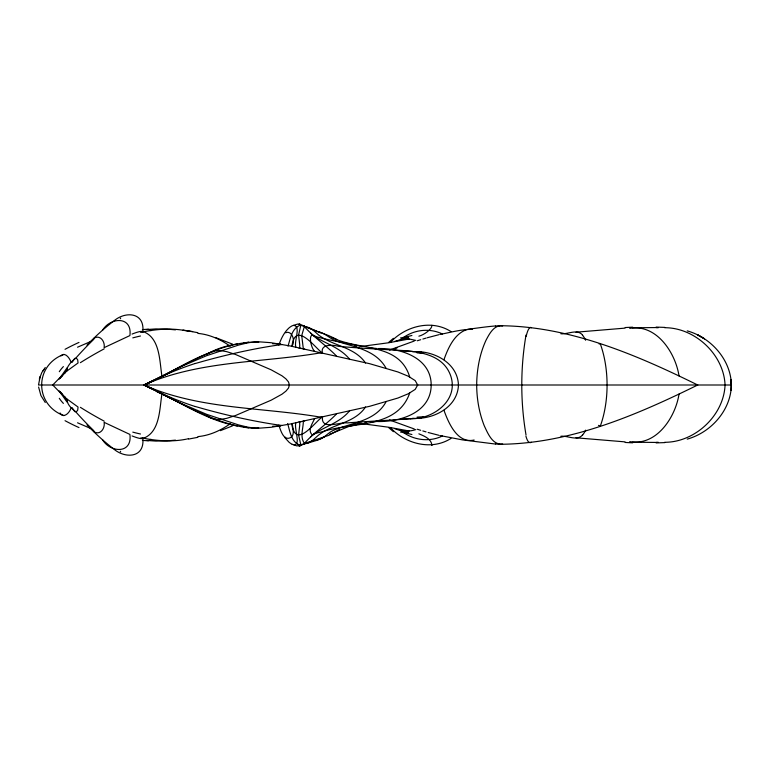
<?xml version="1.0" encoding="UTF-8"?>
<svg xmlns="http://www.w3.org/2000/svg" width="770" height="770" viewBox="0 0 770 770"><rect width="100%" height="100%" fill="white"/><g stroke="black" fill="none" stroke-linecap="round" stroke-linejoin="round"><path stroke-width="1.16" d="M67.202 399.293C66.586 404.568 72.505 409.332 76.22 412.037L77.712 410.131L78.04 407.022L66.018 398.321L59.964 391.574M304.612 349.147L303.322 348.791L301.715 335.595L304.371 326.557L304.025 325.537L303.621 326.028A19.346 15.342 -83.4 0 0 301.984 325.084L297.586 324.083L292.177 325.787A22.022 17.325 -79.9 0 0 288.942 327.991C283.957 332.505 281.069 338.829 278.846 345.056M142.739 437.62C145.318 457.977 125.626 458.756 114.297 449.468C104.633 441.932 95.336 433.712 86.981 424.876M687.244 330.879C711.008 337.539 730.961 359.773 731.375 385C730.961 410.227 711.008 432.461 687.244 439.121M731.365 385L731 379.485L731.038 390.409M66.461 370.611L65.046 372.969M431.855 325.315C432.451 328.954 423.741 335.133 418.87 336.172M161.787 394.798C159.525 409.476 159.852 431.96 143.586 438.236A61.273 22.436 80.1 0 1 140.573 438.053M66.49 370.052C67.808 365.259 72.255 360.456 76.22 357.963L77.712 359.869L78.04 362.978L66.018 371.679L59.964 378.426M295.93 347.414C293.611 341.534 301.503 325.758 293.524 325.392M299.078 348.29L299.617 348.29L299.751 345.018L298.596 334.989L300.791 325.364L300.05 324.064L298.953 323.978L300.04 324.622M679.024 394.076C675.454 417.282 656.425 446.427 629.735 441.605M292.379 345.663C295.497 339.368 291.387 330.166 285.574 332.756M526.025 335.027C520.376 367.906 520.376 402.094 526.025 434.973M288.019 346.125C290.232 339.021 291.686 329.175 299.241 325.575A10.578 7.017 88 0 1 300.791 325.364L303.043 325.883A18.018 12.118 -87.1 0 1 304.362 326.605M39.318 379.129L40.136 376.78L38.5 385L417.869 385M409.746 392.95C397.281 428.823 353.083 421.787 323.246 431.469C320.031 432.509 314.449 432.875 312.591 435.262C307.105 430.517 312.331 423.962 314.43 418.938M291.984 345.855C295.497 320.936 314.516 347 322.553 353.343C319.666 344.075 332.659 344.536 338.328 346.308C356.058 347.973 373.845 348.82 391.612 349.946C413.269 350.928 442.933 351.89 450.922 376.492C458.602 400.862 432.615 419.486 410.439 418.736M39.905 377.464L41.849 372.478L43.996 369.388M443.972 359.686C448.602 346.404 456.639 328.925 472.972 328.607C480.413 327.616 487.853 326.567 495.341 325.97M72.12 362.362L74.738 358.339M70.946 408.206C69.704 412.595 63.583 419.121 60.05 412.961M281.916 344.508C253.917 348.358 223.281 355.355 195.253 363.527M42.937 370.957L45.276 367.492M386.097 401.719C375.337 421.536 351.803 422.528 333.41 430.353C327.548 432.865 323.439 439.324 316.884 440.017M86.981 345.124C95.624 336.057 105.144 327.51 115.211 319.877C126.713 311.099 145.241 312.764 142.739 332.38M102.439 330.369C110.36 317.067 132.45 315.825 129.909 335.566L104.104 347.665C105.317 341.659 99.984 333.997 93.661 338.511M349.888 410.429C340.494 422.335 325.469 426.291 313.351 434.357M336.23 414.241C326.133 424.568 313.881 432.567 304.371 443.443L304.025 444.463L303.621 443.972A19.5 15.477 83.2 0 1 301.984 444.925L301.417 445.185M365.567 406.964C354.133 423.962 331.687 423.558 317.356 436.138C313.688 439.314 309.781 443.944 304.4 443.443C299.684 436.503 303.351 428.678 303.322 421.209L304.612 420.853M582.582 434.896C577.25 441.48 567.923 435.512 560.887 436.215M310.714 436.84L311.975 435.57M150.949 439.314L148.254 440.806L142.402 440.401M62.899 374.605L52.745 385L62.899 395.395M293.524 444.675C301.647 445.907 293.63 428.101 295.93 422.586M390.477 342.294C405.53 326.095 431.518 319.136 450.999 331.572M60.946 355.913C65.055 351.505 69.541 358.194 70.946 361.794M388.696 342.371L393.403 338.319M400.005 340.282C411.334 330.022 428.601 327.221 442.404 334.007M206.581 354.556C215.754 348.791 226.64 345.586 237.295 344.007M339.416 429.448L328.752 435.358L304.737 443.356M230.297 423.731C220.749 430.459 209.681 435.541 197.938 436.6M61.956 375.702L59.386 378.734A2.637 2.512 89.7 0 0 59.252 379.158M258.758 427.687L252.579 428.264L243.397 426.917M62.11 375.741L61.148 376.299L66.923 368.031L67.202 370.707M324.16 436.985L316.489 440.488L302.995 444.444M63.852 354.344C34.284 365.404 34.284 404.597 63.852 415.656M499.191 325.72C569.174 325.951 635.962 354.614 697.716 385C635.962 415.386 569.174 444.049 499.191 444.28M285.574 437.293L284.987 437.764L288.952 442.153A21.416 16.815 79.5 0 0 292.186 444.309M237.295 425.993C203.578 419.814 174.963 398.34 143.952 385L180.142 366.982L206.562 355.702L238.382 345.124L247.613 342.852L256.506 341.63L271.021 342.698L290.03 345.942L369.783 363.729L397.926 371.968L408.341 376.251L415.203 380.611L417.677 385L415.203 389.389L408.341 393.749L397.926 398.032L369.783 406.271L290.03 424.058L271.021 427.302L256.506 428.37L247.613 427.148L238.382 424.876L206.562 414.298L180.142 403.018L143.952 385C180.296 369.754 217.679 340.33 258.758 342.313M450.999 438.428C431.518 450.864 405.53 443.905 390.477 427.706M158.505 392.017L143.952 385C168.409 374.682 190.835 358.262 216.332 350.619M320.782 417.446L322.418 417.465C262.897 407.022 200.277 409.909 143.952 385L158.505 377.983M77.539 347.203L91.447 341.197M144.981 384.538L154.231 380.418M142.575 437.793L141.959 437.976M232.386 425.925L220.422 430.661M300.04 445.387L296.854 445.897L292.177 444.338M394.519 341.495L408.658 337.116L400.573 339.753M389.505 350.013L414.25 341.043M394.105 349.051L397.108 347.876M442.404 435.993C428.601 442.779 411.334 439.978 400.005 429.718M143.952 385C200.277 360.091 262.897 362.978 322.418 352.535L320.782 352.554M599.099 343.959L600.35 343.988C609.311 368.907 609.311 401.093 600.35 426.012L598.482 425.367M474.147 440.026C457.438 443.886 448.535 423.009 443.972 410.314M300.829 445.406L298.953 446.042L300.05 446.003L300.791 444.714L298.596 435.031L299.751 424.982L299.617 421.71L299.078 421.71M417.321 340.773L420.728 339.686M415.79 429.593C408.899 431.932 401.141 431.556 394.519 428.505M422.874 339.05L426.089 338.097M530.405 442.606L531.464 442.298M427.158 337.78L438.939 334.69M302.129 444.444L299.742 444.733A12.147 8.037 -87.9 0 1 297.826 444.261M146.57 329.55L155.992 328.906L167.745 329.194M361.611 423.413L348.993 426.416L329.473 434.386M243.397 343.083L248.864 342.072M629.735 328.395C656.425 323.573 675.454 352.718 679.024 375.924M440.007 334.44C450.681 332.361 461.509 329.233 472.395 329.358M302.841 421.315L303.322 421.209M415.79 340.407L409.197 338.993L388.629 342.766L360.966 346.471M186.648 439.083L188.294 438.727M197.861 437.312L188.602 439.073M354.999 424.27L356.674 423.943M351.726 424.886L353.343 424.578M357.54 423.779L361.101 423.144M185.83 439.266C171.874 442.028 157.455 440.931 143.586 438.236M560.887 333.785C567.923 334.488 577.25 328.521 582.582 335.104M502.627 444.021C492.502 445.349 487.747 433.183 484.234 425.723C479.142 412.797 476.774 398.87 476.678 385C476.822 369.696 479.585 354.248 485.986 340.292C489.287 334.036 494.119 324.449 502.627 325.98M301.417 421.575L299.617 421.71M401.18 339.349L409.197 338.993M364.865 422.576L366.713 422.374M220.634 419.39L226.727 418.341L235.466 415.54L271.146 400.188L281.974 394.202L285.911 391.15L288.49 388.08L289.405 385L288.49 381.92L285.911 378.85L281.974 375.798L271.146 369.812L235.466 354.46L226.727 351.659L220.634 350.61A101.043 49.453 -86.2 0 0 216.332 350.841M175.473 440.142L168.553 440.758M412.662 418.274C432.933 419.881 457.669 407.561 458.448 385C457.669 362.439 432.933 350.109 412.653 351.726M575.979 332.197L625.028 328.126M142.402 329.599L148.254 329.194L150.949 330.686M370.486 422.008L376.386 421.585M410.766 418.668C389.601 420.391 368.378 421.267 347.212 422.913C340.099 421.796 320.397 430.748 322.553 416.657C313.708 423.279 295.439 449.67 291.695 423.519M412.595 418.534L401.334 419.159M377.387 421.517C400.4 422.095 431.075 412.518 431.19 385C431.133 357.973 401.141 347.992 378.397 348.541M167.745 440.806L155.992 441.094L146.57 440.45M419.082 418.12L421.151 418.014M664.895 442.596L656.107 442.904M664.625 327.702C695.002 327.606 723.79 354.489 725.061 385C723.79 415.511 695.002 442.394 664.625 442.298M656.887 442.442L632.401 442.23M632.401 327.77L656.887 327.558M304.4 326.855C310.368 326.49 314.593 331.61 318.722 335.104C333.266 346.221 354.392 346.76 365.567 363.036M272.551 343.728L280.338 343.776M418.418 385L697.716 385M698.024 385L731.5 385M272.657 426.224L280.338 426.224M248.864 427.928C215.85 423.866 186.533 405.501 156.878 391.68M401.334 350.841L412.595 351.467M656.107 327.096L664.895 327.404M299.617 348.29L301.417 348.425M421.151 351.986L419.082 351.88M625.028 441.874L575.979 437.803M376.386 348.415L369.523 347.905M168.553 329.242L175.473 329.858M197.938 333.4C209.681 334.459 220.749 339.541 230.297 346.269M495.341 444.03L462.462 439.891L439.988 435.55M216.332 419.381L211.288 418.177L206.581 415.444M360.966 423.529L388.629 427.235L409.197 431.007M183.01 330.041L197.842 332.678M188.573 330.927L192.635 331.572M141.959 332.024L142.575 332.207M185.83 330.734C171.874 327.972 157.455 329.069 143.586 331.764C159.852 338.04 159.525 360.524 161.787 375.202M354.999 345.749L356.674 346.067M186.648 330.917L188.294 331.273M331.812 337.366C358.031 350.889 399.245 342.121 409.746 377.05M302.841 348.685L303.322 348.791M361.611 346.587C346.481 342.862 330.965 340.841 315.95 336.654C307.076 329.849 310.753 347.828 314.43 351.062M438.91 435.3L428.139 432.49M530.405 327.394L531.464 327.702M422.826 430.94L426.051 431.893M401.18 430.651L408.658 432.884L400.573 430.247M195.253 406.473C223.281 414.645 253.917 421.642 281.916 425.492M417.273 429.217L420.68 430.305M302.995 325.643L316.489 331.052M414.25 428.957L389.505 419.987M215.918 337.712L232.627 344.171M418.87 433.828C423.981 435.926 431.45 438.813 431.883 445.291M91.447 428.803L77.539 422.797M304.737 326.644L328.752 335.614L336.76 339.435M93.661 431.489C99.984 436.003 105.317 428.341 104.104 422.335L129.909 434.434C132.45 454.175 110.36 452.933 102.439 439.632M144.981 385.462L154.231 389.582M320.397 332.89L317.817 331.668C324.411 332.736 329.291 338.011 335.268 340.619C353.459 347.106 375.654 349.455 386.097 368.281M297.826 444.242C290.829 440.026 289.77 430.651 287.653 423.539M62.11 394.259L59.386 391.266A2.637 2.512 -89.7 0 1 59.252 390.842M61.956 394.298L61.148 393.701L66.923 401.969L66.49 399.948M304.371 326.557C313.881 337.433 326.133 345.432 336.23 355.759M313.351 335.643C325.469 343.709 340.494 347.665 349.888 359.571M388.696 427.629L393.403 431.681M74.738 411.661L72.12 407.638M310.714 333.16L311.975 334.43M65.046 397.031L66.461 399.389M45.276 402.508L40.916 395.549L38.596 387.041M278.846 425.165C280.761 430.719 283.995 442.471 291.763 436.86C294.612 433.375 292.764 428.486 292.379 424.463M431.883 445.175L431.855 444.685M142.421 438.226A36.209 4.254 28.4 0 1 132.055 435.926M104.2 421.161A61.956 9.769 28.7 0 1 80.398 407.33M63.39 403.413A35.093 18.162 25 0 1 59.29 398.292M132.055 334.074A36.209 4.254 -28.4 0 1 142.421 331.774M80.398 362.67A61.956 9.769 -28.7 0 1 104.2 348.839M59.29 371.708A35.093 18.162 -25 0 1 63.39 366.587M65.036 349.311A236.265 106.327 -53.1 0 1 78.973 342.429M78.973 427.571A236.265 106.327 53.1 0 1 65.036 420.69M120.236 451.22A14.149 1.165 48.6 0 1 120.726 451.923M93.901 430.786A66.258 11.877 45.1 0 1 75.893 411.989M120.726 318.077A14.149 1.165 -48.6 0 1 120.236 318.78M75.893 358.012A66.258 11.877 -45.1 0 1 93.901 339.214M140.535 332.293A61.273 22.359 -79.3 0 1 143.576 331.812M132.787 337.876A66.008 18.663 -19.2 0 1 140.477 335.999M140.477 434.001A66.008 18.663 19.2 0 1 132.787 432.124M158.524 377.897A195.955 78.463 -35.1 0 1 195.291 363.44M423.644 353.209A102.939 12.647 9.5 0 1 417.051 352.872M417.051 417.128A102.939 12.647 -9.5 0 1 423.644 416.791M195.291 406.56A195.955 78.463 35.1 0 1 158.524 392.103M304.41 443.578A19.067 12.898 85.8 0 1 302.138 444.511M220.624 419.284A101.043 49.521 88.3 0 1 216.332 419.525M499.355 444.223A48.212 8.634 -2.9 0 1 495.514 443.972M530.405 442.519A75.989 10.838 -87.3 0 1 525.9 436.089M400.467 432.028A247.892 30.684 -2.9 0 1 411.911 434.521M495.514 326.028A48.212 8.634 2.9 0 1 499.355 325.777M526.17 336.346A75.989 10.626 87.9 0 1 530.405 327.462M625.163 327.548A128.263 26.199 -3.8 0 1 632.699 327.183M656.704 327.683A45.767 12.541 -5.3 0 1 658.186 327.76M632.699 442.817A128.263 26.199 3.8 0 1 625.163 442.452M658.186 442.24A45.767 12.541 5.3 0 1 656.704 442.317M411.911 335.479A247.892 30.684 2.9 0 1 400.467 337.972M582.582 335.239A76.548 18.528 88.9 0 1 585.643 340.234M585.681 430.132A76.548 18.624 -89 0 1 582.592 435.012M704.425 338.752L697.793 334.96L704.425 338.752"/></g></svg>
